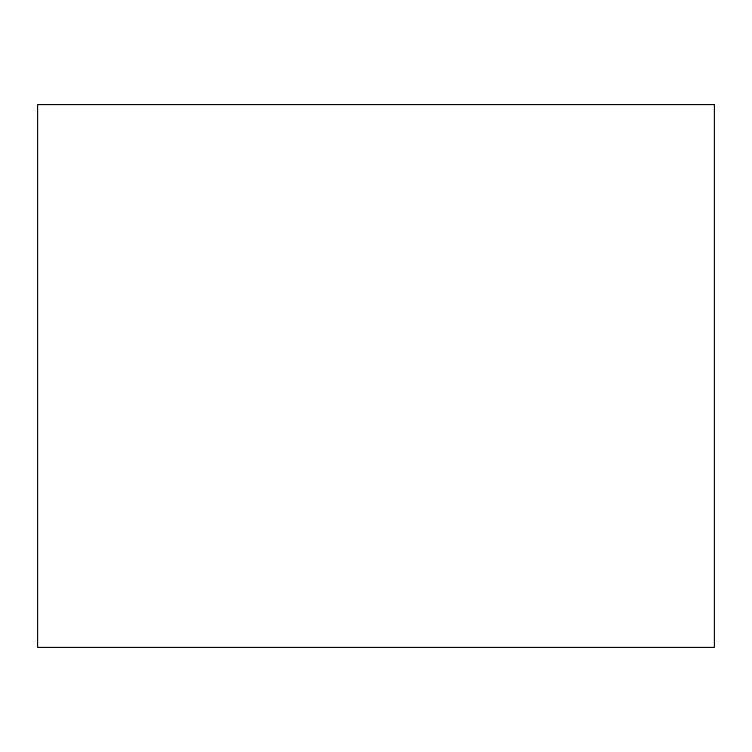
<?xml version="1.0" encoding="UTF-8"?>
<svg xmlns="http://www.w3.org/2000/svg" width="752" height="752" viewBox="0 0 752 752"><rect width="100%" height="100%" fill="white"/><g stroke="black" fill="none" stroke-linecap="round" stroke-linejoin="round"><path stroke-width="1.13" d="M714.4 104.575L37.6 104.575L37.6 647.425L714.4 647.425L714.4 104.575"/></g></svg>
